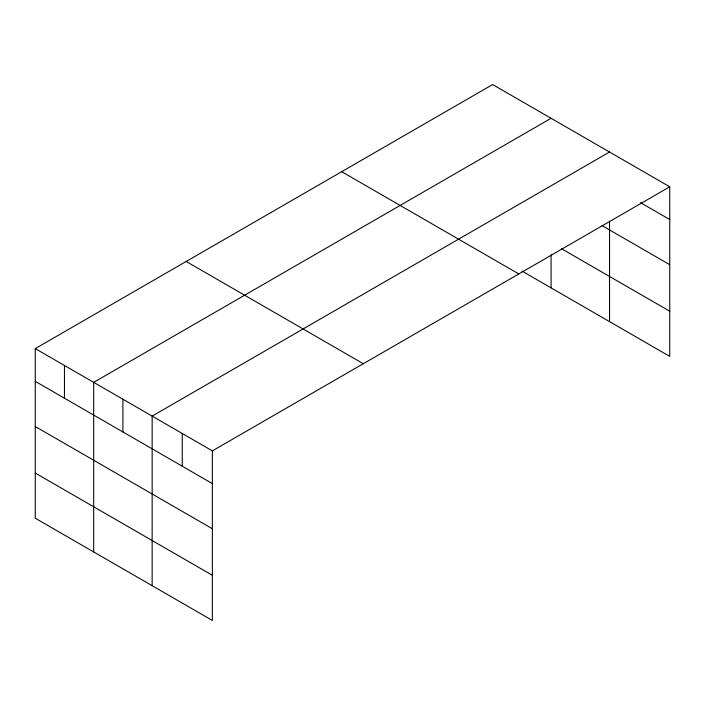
<?xml version="1.0" encoding="UTF-8"?>
<svg xmlns="http://www.w3.org/2000/svg" width="705" height="705" viewBox="0 0 705 705"><rect width="100%" height="100%" fill="white"/><g stroke="black" fill="none" stroke-linecap="round" stroke-linejoin="round"><path stroke-width="1.06" d="M609.534 221.114L609.534 321.621M521.859 271.002L669.75 356.386L669.75 186.799L492.636 84.547L35.25 348.614L35.25 518.201L212.364 620.453L212.364 450.865L35.25 348.614M551.081 118.29L93.694 382.357L93.694 551.945M609.534 152.033L152.148 416.1L152.148 585.688M212.364 450.865L669.75 186.799M640.581 202.688L669.75 219.528M601.991 225.574L669.75 264.692M561.453 248.698L669.75 311.222M341.696 171.685L518.809 273.945M186.19 261.467L363.304 363.727M35.25 381.343L212.364 483.595M35.25 426.507L212.364 528.759M35.25 473.037L212.364 575.289M551.081 254.831L551.081 287.878M182.251 433.487L182.251 466.216M122.917 399.233L122.917 431.962M64.472 365.49L64.472 398.21"/></g></svg>
